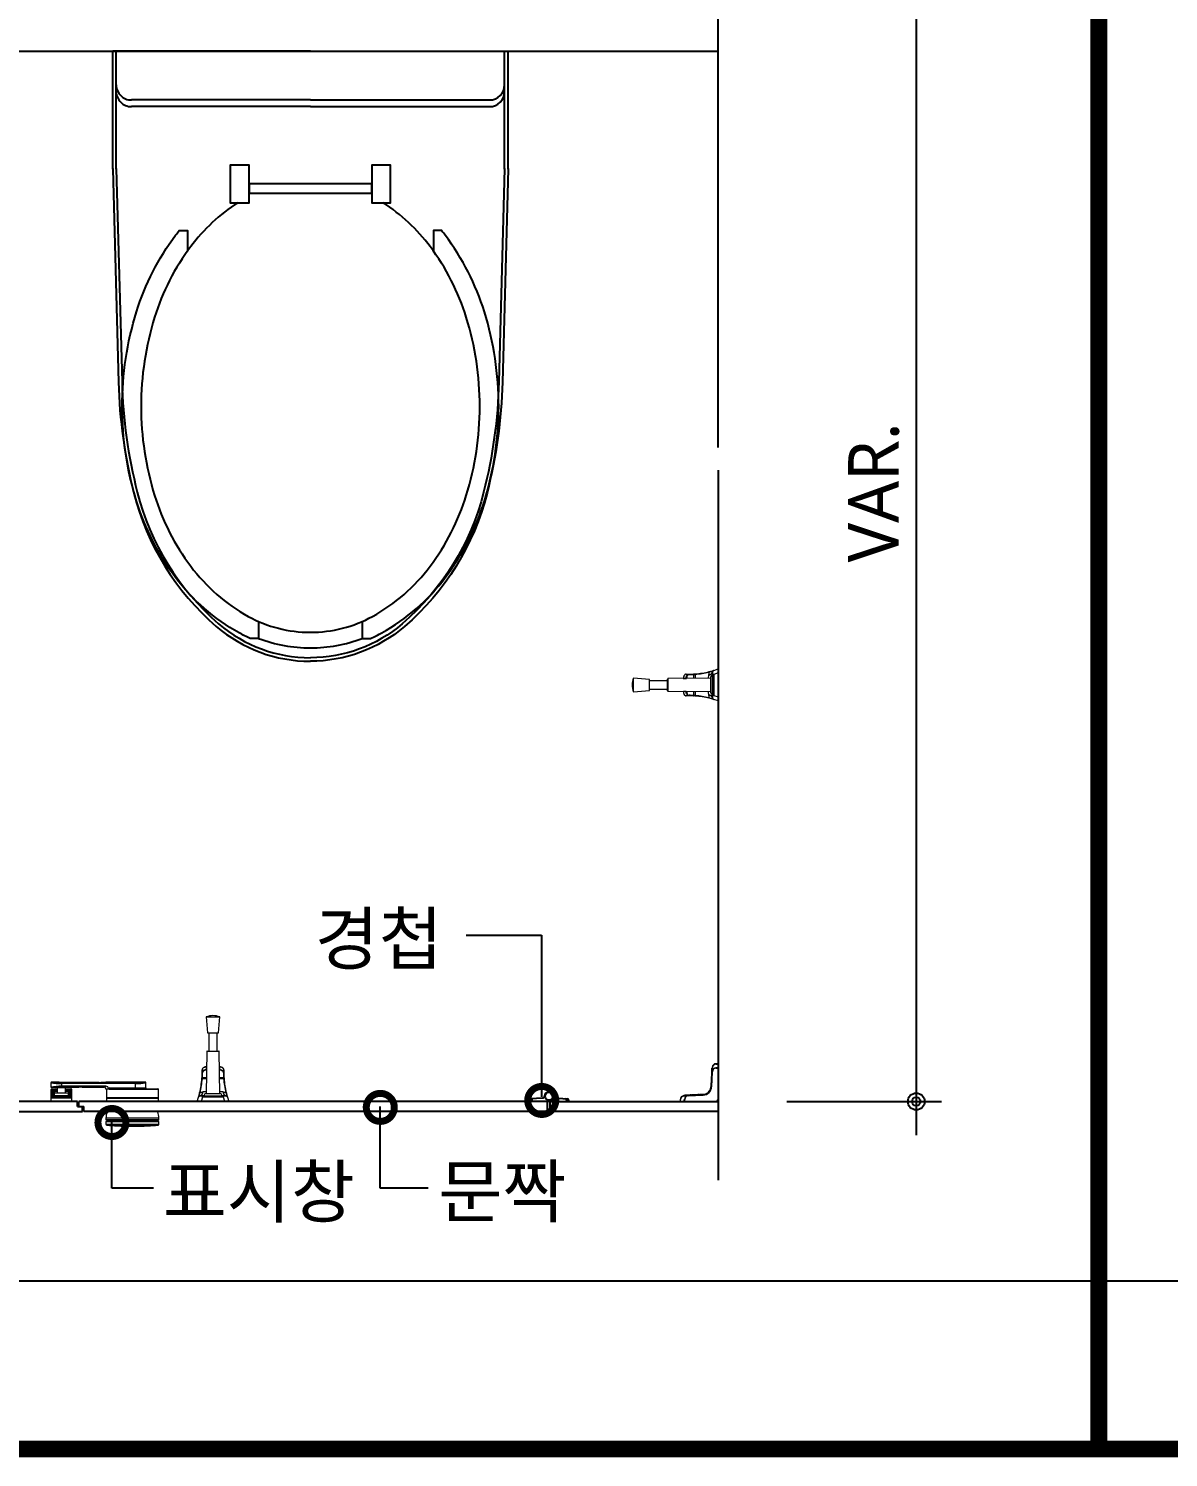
# Model space of a CAD drawing. Extents: x -201 to 8159, y -176 to 5714.
# Drawn here: x 3865 to 4543, y 2764 to 3614 of the extents above; entities that cross this region are included whole.
import ezdxf
from ezdxf.enums import TextEntityAlignment as Align

# ---------------------------------------------------------------- set-up
doc = ezdxf.new("R2010")
doc.units = 0
doc.header["$LTSCALE"] = 30
doc.layers.get('0').update_dxf_attribs({"linetype": 'CONTINUOUS'})
doc.layers.get('DEFPOINTS').update_dxf_attribs({"linetype": 'CONTINUOUS'})
for name, color, linetype in [('0_toilet', 6, 'CONTINUOUS'), ('DIM', 7, 'CONTINUOUS'), ('HAT', 8, 'CONTINUOUS'), ('경첩', 4, 'CONTINUOUS'), ('문자', 3, 'CONTINUOUS'), ('부자재', 4, 'CONTINUOUS'), ('옷걸이', 4, 'CONTINUOUS'), ('잠금쇠(회전형)', 4, 'CONTINUOUS'), ('치수', 1, 'CONTINUOUS'), ('해치', 8, 'CONTINUOUS')]:
    doc.layers.add(name, color=color, linetype=linetype)
doc.styles.add('돋움', font='malgun.ttf')
doc.dimstyles.new('10', dxfattribs={"dimscale": 10, "dimtxt": 3, "dimasz": 1, "dimexe": 1.5, "dimexo": 2, "dimgap": 1, "dimtad": 1, "dimdec": 0, "dimlunit": 6, "dimtxsty": '돋움', "dimblk": 'DIMDOT', "dimcen": -1, "dimdle": 1.5, "dimclrt": 3, "dimazin": 3, "dimtfac": 1, "dimtdec": 0, "dimtix": 1, "dimtmove": 2, "dimatfit": 3, "dimldrblk": 'DIMDOT', "dimarcsym": 0})

# ---------------------------------------------------------------- blocks, each defined once
blk = doc.blocks.new('DIMDOT')
at = {"linetype": 'Continuous'}
blk.add_line((-2, 0), (2, 0), dxfattribs=at)
for radius in [0.5, 0.25]:
    blk.add_circle((0, 0), radius, dxfattribs=at)
blk = doc.blocks.new('*D559')
at = {"layer": 'DEFPOINTS', "color": 0}
for p in [(21930.19, -3060.19), (21930.19, -3785.19), (22027.09, -3785.19)]:
    blk.add_point(p, dxfattribs=at)
at = {"layer": 'DIM', "color": 0, "lineweight": -2, "ltscale": 10}
for p, q in [((21950.19, -3060.19), (22042.09, -3060.19)), ((22027.09, -3070.19), (22027.09, -3775.19)), ((21950.19, -3785.19), (22042.09, -3785.19))]:
    blk.add_line(p, q, dxfattribs=at)
at = {"layer": 'DIM', "color": 0, "lineweight": -2, "xscale": 10, "yscale": 10, "zscale": 10}
for p, rotation in [((22027.09, -3060.19), 90), ((22027.09, -3785.19), 270)]:
    blk.add_blockref('DIMDOT', p, dxfattribs=dict(at, rotation=rotation))
at = {"layer": 'DIM', "color": 3, "insert": (22001.86, -3422.69), "char_height": 30, "attachment_point": 5, "rotation": 90, "style": '돋움'}
blk.add_mtext('VAR.', dxfattribs=at)
blk = doc.blocks.new('_DOTSMALL')
at = {"color": 0, "linetype": 'ByBlock', "const_width": 0.5}
blk.add_lwpolyline([(-0.0625, 0, 1), (0.0625, 0, 1)], format="xyb", close=True, dxfattribs=at)
blk = doc.blocks.new('A$C63EC304E')
at = {"layer": '치수', "color": 1, "xscale": 2.5, "yscale": 2.5, "zscale": 2.5, "rotation": 234.3098741996962}
blk.add_blockref('_DOTSMALL', (0.312, 0.312), dxfattribs=at)
blk = doc.blocks.new('A$C2BC9653E')
at = {"layer": '치수', "xscale": 0.3333333333333333, "yscale": 0.3333333333333333, "zscale": 0.3333333333333333}
blk.add_blockref('A$C63EC304E', (0, 0), dxfattribs=at)
blk = doc.blocks.new('A$C7FC71301')
at = {"layer": '치수', "rotation": 180}
blk.add_blockref('A$C2BC9653E', (0.208, 0.208), dxfattribs=at)
blk = doc.blocks.new('A$C4A20372B')
at = {"layer": '치수'}
blk.add_blockref('A$C7FC71301', (0, 0), dxfattribs=at)
blk = doc.blocks.new('A$C566469F5')
at = {"layer": '치수'}
blk.add_blockref('A$C4A20372B', (0, 0), dxfattribs=at)
blk = doc.blocks.new('A$C7E317CD4')
at = {"layer": '해치', "xscale": 2, "yscale": 2, "zscale": 2}
blk.add_blockref('A$C566469F5', (0, 0), dxfattribs=at)
blk = doc.blocks.new('A$C601D7F27')
at = {"layer": '치수'}
blk.add_blockref('A$C7E317CD4', (0, 0), dxfattribs=at)
blk = doc.blocks.new('A$C38802C08')
at = {"layer": '치수'}
blk.add_blockref('A$C601D7F27', (0, 0), dxfattribs=at)
blk = doc.blocks.new('A$C10E41893')
at = {"layer": '부자재'}
for p, q in [((6.5, 0), (6.5, 196)), ((123.3, 196), (6.5, 196)), ((123.3, 192.5), (6.5, 192.5)), ((54.8, 0), (54.8, 177.5)), ((61.4, 0), (61.4, 177.5)), ((6.5, 0), (6.5, -196)), ((54.8, 0), (54.8, -177.5)), ((61.4, 0), (61.4, -177.5)), ((123.3, -192.5), (6.5, -192.5)), ((123.3, -196), (6.5, -196))]:
    blk.add_line(p, q, dxfattribs=at)
for points in [[(122.7, 196, -0.012538), (123.3, 196), (334.6, 190.3, -0.055395), (444.7, 175.1, -0.154276), (576.9, 93.3, -0.179504), (611.5, 0, -0.179504)], [(122.8, 192.5, -0.012538), (123.2, 192.5), (334.5, 186.8, -0.055395), (443.8, 171.7, -0.154276), (574.3, 91, -0.179504), (608, 0, -0.179504)], [(572, 51.4), (588.8, 51.4), (588.8, 59.6, 0.021185), (583.3, 70.7, 0.106084), (528.4, 133.7, 0.085733), (452.6, 172.4, 0.075373), (358.7, 186.6, 0.075373), (264.8, 172.4, 0.085733), (189, 133.7, 0.007337), (184.4, 130.1), (184.4, 122), (204.7, 122)], [(156.7, -72, 0.089162), (200.2, -118.7, 0.085733), (270.3, -154.5, 0.075373), (358.7, -167.9, 0.075373), (447.1, -154.5, 0.085733), (517.2, -118.7, 0.106084), (567, -61.6, 0.126931), (582.8, 0, 0.126931), (567, 61.6, 0.106084), (517.2, 118.7, 0.085733), (447.1, 154.5, 0.075373), (358.7, 167.9, 0.075373), (270.3, 154.5, 0.085733), (200.2, 118.7, 0.089162), (156.7, 72)], [(588.8, -51.4, 0.090214), (598.2, 0, 0.090214), (588.8, 51.4, 0.106084)], [(122.7, -196, 0.012538), (123.3, -196), (334.6, -190.3, 0.055395), (444.7, -175.1, 0.154276), (576.9, -93.3, 0.179504), (611.5, 0, 0.179504)], [(122.8, -192.5, 0.012538), (123.2, -192.5), (334.5, -186.8, 0.055395), (443.8, -171.7, 0.154276), (574.3, -91, 0.179504), (608, 0, 0.179504)], [(572, -51.4), (588.8, -51.4), (588.8, -59.6, -0.021185), (583.3, -70.7, -0.106084), (528.4, -133.7, -0.085733), (452.6, -172.4, -0.075373), (358.7, -186.6, -0.075373), (264.8, -172.4, -0.085733), (189, -133.7, -0.007337), (184.4, -130.1), (184.4, -122), (204.7, -122)]]:
    blk.add_lwpolyline(points, format="xyb", dxfattribs=at)
blk.add_lwpolyline([(138, -60.8), (119.3, -60.8), (119.3, -79.5), (156.7, -79.5), (156.7, -60.8), (138, -60.8), (147.3, -60.8), (147.3, 60.8), (138, 60.8), (156.7, 60.8), (156.7, 79.5), (119.3, 79.5), (119.3, 60.8), (138, 60.8), (138, -60.8), (119.3, -60.8)], dxfattribs=at)
for centre, start, end in [((39.8, 177.5), 0, 90), ((46.4, 177.5), 0, 90), ((39.8, -177.5), 270, 0), ((46.4, -177.5), 270, 0)]:
    blk.add_arc(centre, 15, start, end, dxfattribs=at)
blk = doc.blocks.new('UNI-14', base_point=(17634, -6761))
for p, q in [((21909.17, -3396.05), (21909.17, -2992.45)), ((20409.17, -3160.19), (21909.17, -3160.19)), ((21909.17, -3409.39), (21909.17, -3831.92))]:
    blk.add_line(p, q)
at = {"color": 8}
for p, q in [((20173.09, -3892), (22135.68, -3892)), ((22135.68, -3892), (23520.91, -3892))]:
    blk.add_line(p, q, dxfattribs=at)
at = {"color": 8, "const_width": 10}
for points in [[(22135.68, -3992), (22135.68, -1222.85)], [(17736.37, -3992), (23520.91, -3992)]]:
    blk.add_lwpolyline(points, dxfattribs=at)
at = {"layer": '0_toilet'}
for p, q in [((21528.14, -3785.19), (21299.17, -3785.19)), ((21299.17, -3791.19), (21531.14, -3791.19)), ((21528.14, -3788.19), (21528.14, -3785.19)), ((21528.14, -3788.19), (21531.89, -3788.19)), ((21807.77, -3785.19), (21528.89, -3785.19)), ((21528.89, -3788.19), (21528.89, -3785.19)), ((21531.14, -3791.19), (21531.14, -3788.19)), ((21531.89, -3791.19), (21531.89, -3788.19)), ((21807.77, -3791.19), (21531.89, -3791.19)), ((21807.77, -3791.19), (21807.77, -3785.19)), ((21809.27, -3785.19), (21909.17, -3785.19)), ((21809.27, -3791.19), (21809.27, -3785.19)), ((21909.17, -3791.19), (21809.27, -3791.19))]:
    blk.add_line(p, q, dxfattribs=at)
at = {"layer": '경첩', "color": 4, "linetype": 'Continuous', "lineweight": 15}
for p, q in [((21905.38, -3766.02), (21905.25, -3768.72)), ((21905.38, -3766.02), (21905.62, -3766.26)), ((21905.49, -3765.42), (21905.65, -3765.58)), ((21905.68, -3764.93), (21905.56, -3767.43)), ((21905.86, -3766.38), (21905.93, -3764.94)), ((21907.91, -3765.19), (21907.91, -3765.44)), ((21909.17, -3765.19), (21907.91, -3765.19)), ((21907.91, -3765.44), (21909.17, -3765.44)), ((21907.92, -3765.19), (21907.92, -3765.09)), ((21907.92, -3765.09), (21909.17, -3765.09)), ((21908.03, -3762.94), (21908.03, -3762.69)), ((21909.17, -3762.69), (21908.03, -3762.69)), ((21908.03, -3762.94), (21909.17, -3762.94)), ((21909.17, -3762.94), (21909.17, -3762.69)), ((21909.17, -3765.09), (21909.17, -3762.94)), ((21909.17, -3765.44), (21909.17, -3765.19)), ((21909.17, -3765.44), (21909.17, -3783.69)), ((21904.94, -3775.3), (21904.92, -3775.64)), ((21904.99, -3774.28), (21904.94, -3775.2)), ((21904.94, -3775.2), (21905.18, -3775.44)), ((21904.94, -3775.2), (21904.94, -3775.3)), ((21904.94, -3775.3), (21905.18, -3775.54)), ((21904.99, -3774.28), (21905.23, -3774.52)), ((21905.02, -3773.62), (21905, -3774.04)), ((21905, -3774.04), (21905.24, -3774.28)), ((21905.15, -3770.75), (21905.02, -3773.61)), ((21905.02, -3773.61), (21905.26, -3773.85)), ((21905.02, -3773.62), (21905.26, -3773.86)), ((21905.56, -3767.43), (21905.14, -3776.4)), ((21905.15, -3770.75), (21905.39, -3770.98)), ((21905.2, -3769.73), (21905.17, -3770.41)), ((21905.17, -3770.41), (21905.41, -3770.65)), ((21905.2, -3769.73), (21905.44, -3769.97)), ((21905.22, -3769.39), (21905.46, -3769.63)), ((21905.25, -3768.72), (21905.49, -3768.96)), ((21905.39, -3776.41), (21905.81, -3767.44)), ((21891.4, -3781.58), (21888.9, -3781.7)), ((21888.92, -3781.95), (21890.36, -3781.88)), ((21889.07, -3785.19), (21889.07, -3783.94)), ((21889.07, -3783.94), (21889.17, -3783.94)), ((21889.17, -3783.93), (21889.42, -3783.93)), ((21889.17, -3783.93), (21889.17, -3785.19)), ((21889.4, -3781.51), (21889.49, -3781.42)), ((21889.4, -3781.51), (21889.56, -3781.67)), ((21889.42, -3785.19), (21889.42, -3783.93)), ((21892.7, -3781.27), (21889.49, -3781.42)), ((21900.38, -3781.16), (21891.4, -3781.58)), ((21891.42, -3781.83), (21900.39, -3781.41)), ((21892.7, -3781.27), (21892.94, -3781.51)), ((21893.37, -3781.24), (21893.61, -3781.48)), ((21893.71, -3781.22), (21893.95, -3781.46)), ((21897.09, -3781.06), (21894.39, -3781.19)), ((21894.39, -3781.19), (21894.62, -3781.43)), ((21897.09, -3781.06), (21897.33, -3781.3)), ((21897.76, -3781.03), (21898, -3781.27)), ((21898.1, -3781.02), (21898.34, -3781.25)), ((21900.13, -3780.92), (21898.78, -3780.98)), ((21898.78, -3780.98), (21899.01, -3781.22)), ((21900.37, -3780.91), (21900.13, -3780.92)), ((21900.13, -3780.92), (21900.36, -3781.16)), ((21901.37, -3780.75), (21901.57, -3780.95)), ((21901.9, -3780.58), (21902.09, -3780.77)), ((21902.15, -3780.47), (21902.34, -3780.66)), ((21902.61, -3780.22), (21902.79, -3780.4)), ((21902.83, -3780.08), (21903, -3780.26)), ((21903.91, -3779.05), (21904.09, -3779.23)), ((21904.06, -3778.85), (21904.24, -3779.03)), ((21904.33, -3778.41), (21904.51, -3778.59)), ((21904.45, -3778.17), (21904.64, -3778.36)), ((21904.61, -3777.77), (21904.81, -3777.96)), ((21904.97, -3777.46), (21904.76, -3777.25)), ((21904.77, -3777.25), (21904.97, -3777.45)), ((21904.84, -3776.87), (21905.06, -3777.09)), ((21904.87, -3776.65), (21905.09, -3776.88)), ((21904.92, -3775.74), (21904.89, -3776.39)), ((21904.92, -3775.64), (21905.16, -3775.88)), ((21904.92, -3775.64), (21904.92, -3775.74)), ((21904.92, -3775.74), (21905.16, -3775.98)), ((21886.92, -3784.05), (21886.67, -3784.05)), ((21886.67, -3784.05), (21886.67, -3785.19)), ((21886.67, -3785.19), (21886.92, -3785.19)), ((21886.92, -3785.19), (21886.92, -3784.05)), ((21886.92, -3785.19), (21889.07, -3785.19)), ((21889.17, -3785.19), (21889.42, -3785.19)), ((21907.67, -3785.19), (21889.42, -3785.19))]:
    blk.add_line(p, q, dxfattribs=at)
at = {"layer": '경첩', "color": 4, "linetype": 'Continuous', "lineweight": 15, "flags": 128}
for points in [[(21905.4, -3765.51), (21905.4, -3765.61), (21905.39, -3765.74), (21905.38, -3765.87), (21905.38, -3766.02)], [(21905.4, -3765.51), (21905.42, -3765.49), (21905.44, -3765.47), (21905.45, -3765.46), (21905.46, -3765.44), (21905.47, -3765.43), (21905.48, -3765.43), (21905.48, -3765.42), (21905.49, -3765.42)], [(21905.93, -3764.94), (21905.88, -3764.94), (21905.83, -3764.93), (21905.79, -3764.93), (21905.75, -3764.93), (21905.72, -3764.93), (21905.7, -3764.93), (21905.68, -3764.93), (21905.68, -3764.93)], [(21905, -3774.04), (21904.99, -3774.12), (21904.99, -3774.2), (21904.99, -3774.28)], [(21905.02, -3773.61), (21905.02, -3773.62), (21905.02, -3773.62)], [(21905.25, -3768.72), (21905.24, -3768.85), (21905.24, -3768.98), (21905.23, -3769.09), (21905.23, -3769.2), (21905.22, -3769.28), (21905.22, -3769.34), (21905.22, -3769.38), (21905.22, -3769.39)], [(21905.56, -3767.43), (21905.56, -3767.43), (21905.58, -3767.43), (21905.6, -3767.43), (21905.63, -3767.43), (21905.67, -3767.43), (21905.71, -3767.43), (21905.76, -3767.44), (21905.81, -3767.44)], [(21888.92, -3781.95), (21888.91, -3781.9), (21888.91, -3781.85), (21888.91, -3781.81), (21888.91, -3781.77), (21888.91, -3781.74), (21888.91, -3781.72), (21888.91, -3781.7), (21888.9, -3781.7)], [(21891.4, -3781.58), (21891.41, -3781.59), (21891.41, -3781.6), (21891.41, -3781.62), (21891.41, -3781.65), (21891.41, -3781.69), (21891.41, -3781.74), (21891.41, -3781.78), (21891.42, -3781.83)], [(21893.37, -3781.24), (21893.36, -3781.24), (21893.32, -3781.24), (21893.26, -3781.24), (21893.18, -3781.25), (21893.07, -3781.25), (21892.96, -3781.26), (21892.83, -3781.26), (21892.7, -3781.27)], [(21894.39, -3781.19), (21894.27, -3781.2), (21894.15, -3781.2), (21894.05, -3781.21), (21893.95, -3781.21), (21893.87, -3781.22), (21893.8, -3781.22), (21893.75, -3781.22), (21893.72, -3781.22), (21893.71, -3781.22)], [(21897.76, -3781.03), (21897.75, -3781.03), (21897.71, -3781.03), (21897.65, -3781.04), (21897.56, -3781.04), (21897.46, -3781.05), (21897.35, -3781.05), (21897.22, -3781.06), (21897.09, -3781.06)], [(21898.78, -3780.98), (21898.64, -3780.99), (21898.52, -3781), (21898.4, -3781), (21898.3, -3781.01), (21898.21, -3781.01), (21898.15, -3781.01), (21898.11, -3781.02), (21898.1, -3781.02)], [(21900.38, -3781.16), (21900.38, -3781.16), (21900.38, -3781.18), (21900.38, -3781.2), (21900.38, -3781.23), (21900.38, -3781.27), (21900.39, -3781.31), (21900.39, -3781.36), (21900.39, -3781.41)], [(21904.77, -3777.25), (21904.77, -3777.25), (21904.77, -3777.25)], [(21904.87, -3776.65), (21904.85, -3776.82), (21904.84, -3776.87)], [(21905.14, -3776.4), (21905.14, -3776.4), (21905.16, -3776.4), (21905.18, -3776.4), (21905.21, -3776.4), (21905.25, -3776.4), (21905.29, -3776.41), (21905.34, -3776.41), (21905.39, -3776.41)]]:
    blk.add_lwpolyline(points, dxfattribs=at)
at = {"layer": '경첩', "color": 4, "linetype": 'Continuous', "lineweight": 15}
for centre, radius, start, end in [((21907.91, -3767.54), 2.35, 90, 177.30166), ((21908.03, -3765.04), 2.35, 90, 177.30166), ((21907.91, -3767.54), 2.1, 90, 177.30166), ((21908.03, -3765.04), 2.1, 90, 177.30166), ((21889.02, -3784.05), 2.35, 92.69834, 180), ((21889.02, -3784.05), 2.1, 92.69834, 180), ((21891.52, -3783.93), 2.35, 92.69834, 180), ((21891.52, -3783.93), 2.1, 92.69834, 180), ((21900.14, -3776.16), 4.75, 272.69834, 285), ((21900.14, -3776.16), 5, 272.69834, 357.30166), ((21900.14, -3776.16), 5.25, 272.69834, 357.30166), ((21900.14, -3776.16), 4.75, 284.99982, 291.75061), ((21900.14, -3776.16), 4.75, 294.99481, 301.29977), ((21900.14, -3776.17), 4.75, 301.29911, 304.38581), ((21900.14, -3776.16), 4.75, 304.38489, 322.56084), ((21900.14, -3776.16), 4.75, 322.56123, 325.61449), ((21900.14, -3776.16), 4.75, 325.61511, 331.82645), ((21900.14, -3776.16), 4.75, 335.00519, 340.23398), ((21900.14, -3776.16), 4.75, 340.23398, 346.75686), ((21900.14, -3776.16), 4.75, 346.83767, 351.3944), ((21900.14, -3776.16), 4.75, 354.09118, 357.30166), ((21907.67, -3783.69), 1.5, 270, 0)]:
    blk.add_arc(centre, radius, start, end, dxfattribs=at)
at = {"layer": '부자재'}
for p, q in [((21804.82, -3783.1), (21797.62, -3783.61)), ((21811.53, -3783.02), (21819.69, -3783.6)), ((21797.08, -3784.27), (21797.08, -3785.19)), ((21807.73, -3785.19), (21797.08, -3785.19)), ((21798.33, -3784.1), (21798.33, -3785.19)), ((21808.54, -3784.64), (21808.54, -3785.44)), ((21808.79, -3785.44), (21808.54, -3785.44)), ((21808.79, -3784.64), (21808.79, -3785.44)), ((21809.25, -3785.14), (21809.25, -3785.19)), ((21809.25, -3785.19), (21820.25, -3785.19)), ((21819, -3784.1), (21819, -3785.19)), ((21820.25, -3784.27), (21820.25, -3785.19))]:
    blk.add_line(p, q, dxfattribs=at)
at = {"layer": '부자재', "color": 1}
blk.add_circle((21808.66, -3781.98), 2.34, dxfattribs=at)
at = {"layer": '부자재'}
for centre, radius, start, end in [((21797.77, -3784.29), 0.7, 101.7765, 181.67124), ((21799.18, -3784.33), 0.884, 113.40773, 164.5497), ((21804.75, -3781.81), 1.29, 272.92313, 352.47243), ((21808.66, -3781.98), 2.62, 270, 180), ((21808.75, -3782.33), 2.86, 280.08401, 345.97919), ((21812.57, -3781.81), 1.29, 187.52757, 267.07687), ((21818.14, -3784.33), 0.884, 15.4503, 67.30044), ((21819.55, -3784.29), 0.7, 358.32876, 78.2235), ((21809.02, -3786.21), 1.65, 102.52675, 141.54753), ((21808.3, -3786.21), 1.65, 43.10029, 77.47325)]:
    blk.add_arc(centre, radius, start, end, dxfattribs=at)
at = {"layer": '옷걸이', "lineweight": 15}
for p, q in [((21906.59, -3528.63), (21906.6, -3528.63)), ((21906.59, -3528.64), (21906.59, -3528.63)), ((21906.6, -3528.63), (21909.17, -3527.79)), ((21909.17, -3527.79), (21909.17, -3530.16)), ((21868.32, -3534.04), (21858.82, -3533.29)), ((21858.82, -3541.29), (21858.82, -3533.29)), ((21868.32, -3540.54), (21868.32, -3534.04)), ((21879.17, -3534.79), (21868.32, -3534.79)), ((21879.17, -3537.29), (21879.17, -3533.79)), ((21879.17, -3540.79), (21879.17, -3537.29)), ((21904.67, -3533.32), (21879.41, -3533.54)), ((21879.41, -3533.54), (21879.41, -3541.04)), ((21888.53, -3533.36), (21888.53, -3533.46)), ((21888.53, -3533.36), (21888.62, -3533.36)), ((21888.62, -3533.36), (21888.62, -3533.46)), ((21890.15, -3533.37), (21890.51, -3533.37)), ((21890.15, -3533.45), (21890.15, -3533.37)), ((21890.51, -3533.37), (21890.51, -3533.44)), ((21894.87, -3533.41), (21894.87, -3531.02)), ((21895.63, -3530.95), (21895.63, -3533.4)), ((21903.74, -3531.04), (21904.3, -3530.97)), ((21903.76, -3529.6), (21903.76, -3531.03)), ((21903.77, -3529.6), (21903.77, -3531.03)), ((21904.67, -3532.51), (21904.67, -3542.06)), ((21905.83, -3529.52), (21905.8, -3529.62)), ((21905.83, -3529.47), (21905.81, -3529.56)), ((21905.91, -3529.58), (21905.91, -3529.59)), ((21905.91, -3529.59), (21905.91, -3544.99)), ((21905.93, -3543.58), (21905.93, -3531)), ((21906.62, -3531), (21905.93, -3531)), ((21909.17, -3530.16), (21906.62, -3531)), ((21906.62, -3531), (21906.62, -3543.58)), ((21909.17, -3530.16), (21909.17, -3544.41)), ((21858.82, -3541.29), (21868.32, -3540.54)), ((21868.32, -3539.79), (21879.17, -3539.79)), ((21879.41, -3541.04), (21904.67, -3541.26)), ((21888.53, -3541.12), (21888.53, -3541.22)), ((21888.53, -3541.22), (21888.62, -3541.22)), ((21888.62, -3541.12), (21888.62, -3541.22)), ((21890.15, -3541.21), (21890.15, -3541.13)), ((21890.15, -3541.21), (21890.51, -3541.21)), ((21890.51, -3541.14), (21890.51, -3541.21)), ((21894.87, -3543.56), (21894.87, -3541.17)), ((21895.63, -3541.18), (21895.63, -3543.63)), ((21904.32, -3543.61), (21903.74, -3543.54)), ((21903.76, -3543.55), (21903.76, -3544.98)), ((21903.77, -3543.55), (21903.77, -3544.98)), ((21905.8, -3544.96), (21905.83, -3545.07)), ((21905.91, -3544.99), (21905.91, -3545)), ((21906.62, -3543.58), (21905.93, -3543.58)), ((21906.62, -3543.58), (21909.17, -3544.41)), ((21909.17, -3544.41), (21909.17, -3546.79)), ((21906.6, -3545.95), (21906.59, -3545.94)), ((21906.59, -3545.94), (21906.59, -3545.94)), ((21909.17, -3546.79), (21906.6, -3545.95)), ((21604.78, -3734.84), (21605.53, -3744.34)), ((21604.78, -3734.84), (21612.78, -3734.84)), ((21612.03, -3744.34), (21612.78, -3734.84)), ((21605.53, -3744.34), (21612.03, -3744.34)), ((21606.28, -3744.34), (21606.28, -3755.19)), ((21611.28, -3755.19), (21611.28, -3744.34)), ((21605.03, -3755.43), (21604.81, -3780.69)), ((21612.53, -3755.43), (21605.03, -3755.43)), ((21605.28, -3755.19), (21608.78, -3755.19)), ((21608.78, -3755.19), (21612.28, -3755.19)), ((21612.75, -3780.69), (21612.53, -3755.43)), ((21604.95, -3764.55), (21604.85, -3764.55)), ((21604.85, -3764.55), (21604.85, -3764.64)), ((21604.95, -3764.64), (21604.85, -3764.64)), ((21604.86, -3766.17), (21604.86, -3766.53)), ((21604.86, -3766.17), (21604.93, -3766.17)), ((21604.93, -3766.53), (21604.86, -3766.53)), ((21612.71, -3764.55), (21612.61, -3764.55)), ((21612.71, -3764.64), (21612.61, -3764.64)), ((21612.62, -3766.17), (21612.7, -3766.17)), ((21612.7, -3766.53), (21612.62, -3766.53)), ((21612.7, -3766.17), (21612.7, -3766.53)), ((21612.71, -3764.55), (21612.71, -3764.64)), ((21604.89, -3771.65), (21602.44, -3771.65)), ((21602.51, -3770.89), (21604.89, -3770.89)), ((21612.66, -3770.89), (21615.05, -3770.89)), ((21615.11, -3771.65), (21612.67, -3771.65)), ((21599.28, -3785.19), (21600.12, -3782.62)), ((21600.12, -3782.62), (21600.12, -3782.61)), ((21600.12, -3782.61), (21600.12, -3782.61)), ((21601.11, -3781.82), (21600.99, -3781.85)), ((21601.07, -3781.93), (21601.07, -3781.93)), ((21616.48, -3781.93), (21601.07, -3781.93)), ((21602.52, -3779.8), (21601.08, -3779.8)), ((21602.52, -3779.78), (21601.09, -3779.78)), ((21602.49, -3782.64), (21601.65, -3785.19)), ((21602.46, -3780.34), (21602.52, -3779.76)), ((21602.49, -3782.64), (21602.49, -3781.95)), ((21602.49, -3781.95), (21615.07, -3781.95)), ((21615.07, -3782.64), (21602.49, -3782.64)), ((21613.55, -3780.69), (21604, -3780.69)), ((21615.03, -3779.76), (21615.1, -3780.32)), ((21616.47, -3779.78), (21615.03, -3779.78)), ((21616.47, -3779.8), (21615.04, -3779.8)), ((21615.07, -3782.64), (21615.07, -3781.95)), ((21615.9, -3785.19), (21615.07, -3782.64)), ((21616.55, -3781.85), (21616.45, -3781.82)), ((21616.48, -3781.93), (21616.48, -3781.93)), ((21616.6, -3781.86), (21616.51, -3781.83)), ((21617.43, -3782.61), (21617.43, -3782.62)), ((21617.43, -3782.61), (21617.43, -3782.61)), ((21617.43, -3782.62), (21618.28, -3785.19)), ((21601.65, -3785.19), (21599.28, -3785.19)), ((21615.9, -3785.19), (21601.65, -3785.19)), ((21618.28, -3785.19), (21615.9, -3785.19))]:
    blk.add_line(p, q, dxfattribs=at)
at = {"layer": '옷걸이', "lineweight": 15, "flags": 128}
for points in [[(21890.25, -3530.86), (21890.24, -3530.86), (21890.01, -3530.88), (21889.78, -3530.95), (21889.57, -3531.05), (21889.37, -3531.2), (21889.18, -3531.39), (21889.01, -3531.61), (21888.86, -3531.86), (21888.74, -3532.15), (21888.65, -3532.45), (21888.58, -3532.77), (21888.54, -3533.1), (21888.53, -3533.36)], [(21890.25, -3530.86), (21889.98, -3530.89), (21889.72, -3530.99), (21889.47, -3531.16), (21889.24, -3531.39), (21889.04, -3531.67), (21888.88, -3532.01), (21888.75, -3532.38), (21888.67, -3532.78), (21888.62, -3533.28), (21888.62, -3533.36)], [(21890.15, -3533.37), (21890.18, -3532.95), (21890.24, -3532.54), (21890.35, -3532.16), (21890.5, -3531.81), (21890.69, -3531.5), (21890.91, -3531.25), (21891.15, -3531.06), (21891.41, -3530.93), (21891.75, -3530.87)], [(21891.95, -3531.12), (21891.63, -3531.18), (21891.4, -3531.29), (21891.18, -3531.46), (21890.99, -3531.69), (21890.82, -3531.97), (21890.69, -3532.28), (21890.59, -3532.63), (21890.53, -3532.99), (21890.51, -3533.37)], [(21895.61, -3530.7), (21895.61, -3530.71), (21895.61, -3530.72), (21895.62, -3530.75), (21895.62, -3530.78), (21895.62, -3530.81), (21895.62, -3530.86), (21895.63, -3530.9), (21895.63, -3530.95)], [(21903.45, -3531.46), (21903.39, -3533.04), (21903.38, -3533.33)], [(21905.71, -3531.55), (21905.74, -3531.27), (21905.78, -3531.08), (21905.82, -3531.08), (21905.84, -3531.25), (21905.87, -3531.58), (21905.88, -3532.04)], [(21905.81, -3529.56), (21905.8, -3529.57), (21905.8, -3529.62)], [(21905.91, -3529.59), (21905.88, -3529.59), (21905.8, -3529.62)], [(21888.53, -3541.22), (21888.53, -3541.27), (21888.55, -3541.6), (21888.6, -3541.93), (21888.68, -3542.25), (21888.79, -3542.54), (21888.92, -3542.82), (21889.08, -3543.07), (21889.26, -3543.28), (21889.46, -3543.46), (21889.68, -3543.59), (21889.91, -3543.68), (21890.14, -3543.72), (21890.18, -3543.71)], [(21888.62, -3541.22), (21888.64, -3541.64), (21888.71, -3542.05), (21888.82, -3542.43), (21888.98, -3542.78), (21889.16, -3543.09), (21889.38, -3543.34), (21889.62, -3543.53), (21889.88, -3543.66), (21890.2, -3543.72), (21890.25, -3543.72)], [(21891.75, -3543.71), (21891.48, -3543.67), (21891.22, -3543.56), (21890.97, -3543.39), (21890.75, -3543.15), (21890.55, -3542.86), (21890.39, -3542.52), (21890.27, -3542.15), (21890.19, -3541.75), (21890.15, -3541.21)], [(21890.51, -3541.21), (21890.54, -3541.69), (21890.61, -3542.05), (21890.72, -3542.39), (21890.87, -3542.7), (21891.04, -3542.96), (21891.24, -3543.17), (21891.47, -3543.33), (21891.7, -3543.42), (21891.95, -3543.46)], [(21895.61, -3543.88), (21895.61, -3543.87), (21895.61, -3543.86), (21895.62, -3543.83), (21895.62, -3543.8), (21895.62, -3543.76), (21895.62, -3543.72), (21895.63, -3543.67), (21895.63, -3543.63)], [(21903.38, -3541.25), (21903.4, -3541.85), (21903.45, -3543.12)], [(21903.77, -3544.98), (21903.76, -3544.98), (21903.77, -3544.98)], [(21903.96, -3545.23), (21903.95, -3545.22), (21903.96, -3545.22)], [(21905.87, -3542.78), (21905.85, -3543.2), (21905.83, -3543.44), (21905.8, -3543.52), (21905.76, -3543.42), (21905.72, -3543.14), (21905.71, -3543.03)], [(21905.8, -3544.96), (21905.88, -3544.99), (21905.91, -3544.99)], [(21905.81, -3545.02), (21905.8, -3545.01), (21905.8, -3544.96)], [(21905.81, -3545.02), (21905.82, -3545.08), (21905.84, -3545.12)], [(21604.85, -3764.56), (21604.79, -3764.55), (21604.46, -3764.57), (21604.14, -3764.62), (21603.82, -3764.7), (21603.52, -3764.81), (21603.25, -3764.94), (21603, -3765.1), (21602.79, -3765.28), (21602.61, -3765.48), (21602.48, -3765.7), (21602.39, -3765.93), (21602.35, -3766.16), (21602.35, -3766.2)], [(21604.85, -3764.64), (21604.43, -3764.67), (21604.02, -3764.73), (21603.64, -3764.85), (21603.29, -3765), (21602.98, -3765.18), (21602.73, -3765.4), (21602.54, -3765.64), (21602.41, -3765.9), (21602.35, -3766.22), (21602.35, -3766.27)], [(21602.36, -3767.77), (21602.4, -3767.5), (21602.5, -3767.24), (21602.68, -3767), (21602.91, -3766.77), (21603.21, -3766.58), (21603.54, -3766.41), (21603.92, -3766.29), (21604.32, -3766.21), (21604.86, -3766.17)], [(21604.86, -3766.53), (21604.38, -3766.56), (21604.01, -3766.63), (21603.68, -3766.74), (21603.37, -3766.89), (21603.11, -3767.06), (21602.9, -3767.27), (21602.74, -3767.49), (21602.64, -3767.72), (21602.61, -3767.97)], [(21612.7, -3766.17), (21613.12, -3766.2), (21613.52, -3766.26), (21613.91, -3766.38), (21614.26, -3766.53), (21614.56, -3766.71), (21614.82, -3766.93), (21615.01, -3767.17), (21615.13, -3767.43), (21615.2, -3767.77)], [(21614.95, -3767.97), (21614.89, -3767.66), (21614.78, -3767.42), (21614.6, -3767.21), (21614.38, -3767.01), (21614.1, -3766.84), (21613.79, -3766.71), (21613.44, -3766.61), (21613.07, -3766.55), (21612.7, -3766.53)], [(21615.21, -3766.27), (21615.21, -3766.26), (21615.19, -3766.03), (21615.12, -3765.81), (21615.01, -3765.59), (21614.87, -3765.39), (21614.68, -3765.2), (21614.46, -3765.03), (21614.2, -3764.89), (21613.92, -3764.76), (21613.62, -3764.67), (21613.29, -3764.6), (21612.96, -3764.56), (21612.71, -3764.56)], [(21615.21, -3766.27), (21615.18, -3766), (21615.08, -3765.74), (21614.91, -3765.49), (21614.68, -3765.27), (21614.39, -3765.07), (21614.06, -3764.9), (21613.69, -3764.77), (21613.29, -3764.69), (21612.79, -3764.64), (21612.71, -3764.64)], [(21602.19, -3771.63), (21602.2, -3771.63), (21602.21, -3771.63), (21602.23, -3771.64), (21602.26, -3771.64), (21602.3, -3771.64), (21602.35, -3771.65), (21602.39, -3771.65), (21602.44, -3771.65)], [(21615.36, -3771.63), (21615.36, -3771.63), (21615.34, -3771.63), (21615.32, -3771.64), (21615.29, -3771.64), (21615.25, -3771.64), (21615.21, -3771.65), (21615.16, -3771.65), (21615.11, -3771.65)], [(21600.84, -3779.98), (21600.84, -3779.97), (21600.84, -3779.98)], [(21601.05, -3781.83), (21600.98, -3781.84), (21600.95, -3781.86)], [(21601.05, -3781.83), (21601.06, -3781.83), (21601.11, -3781.82)], [(21601.11, -3781.82), (21601.08, -3781.9), (21601.07, -3781.93)], [(21601.09, -3779.79), (21601.09, -3779.78), (21601.08, -3779.8)], [(21603.28, -3781.9), (21602.87, -3781.88), (21602.62, -3781.85), (21602.55, -3781.82), (21602.65, -3781.78), (21602.93, -3781.74), (21603.04, -3781.73)], [(21604.82, -3779.4), (21604.22, -3779.42), (21602.95, -3779.47)], [(21614.61, -3779.47), (21613.03, -3779.41), (21612.74, -3779.4)], [(21614.52, -3781.73), (21614.8, -3781.76), (21614.98, -3781.8), (21614.99, -3781.84), (21614.82, -3781.87), (21614.49, -3781.89), (21614.03, -3781.9)], [(21616.48, -3781.93), (21616.47, -3781.9), (21616.45, -3781.82)], [(21616.51, -3781.83), (21616.5, -3781.83), (21616.45, -3781.82)]]:
    blk.add_lwpolyline(points, dxfattribs=at)
at = {"layer": '옷걸이', "lineweight": 15}
for centre, radius, start, end in [((21891.67, -3479.12), 51.71, 283.74931, 286.75644), ((21906.97, -3529.73), 1.16, 109.29372, 169.39421), ((21906.91, -3529.58), 1, 108.19187, 180.00628), ((21869.11, -3537.29), 11.04, 158.76069, 201.23931), ((21879.42, -3533.79), 0.25, 90.5, 180), ((21889.79, -3478.11), 55.27, 268.79267, 270.38109), ((21891.39, -3478.11), 52.77, 268.76311, 270.39042), ((21891.39, -3478.11), 52.77, 270.39042, 273.54893), ((21891.72, -3531.1), 0.227, 353.60797, 81.79126), ((21891.58, -3478.11), 53.02, 270.39042, 273.54893), ((21891.39, -3478.11), 52.76, 273.54888, 274.58645), ((21894.64, -3531), 0.23, 354.81124, 84.54256), ((21892.23, -3497.05), 34.08, 274.43326, 275.72635), ((21891.39, -3478.11), 52.77, 274.5864, 283.76829), ((21891.39, -3478.11), 53.02, 274.5864, 283.49029), ((21903.85, -3531.4), 0.4, 122.00917, 187.80826), ((21903.72, -3531.43), 0.271, 148.63439, 187.60531), ((21903.63, -3529.05), 2.24, 266.39085, 345.18943), ((21903.74, -3531.28), 0.248, 90.27695, 180.4119), ((21904.01, -3529.6), 0.25, 103.76166, 179.45314), ((21891.61, -3479.91), 51.15, 283.75841, 286.46904), ((21904.02, -3529.59), 0.247, 104.08418, 180.74148), ((21904.04, -3529.19), 1.8, 276.78644, 348.2605), ((21904.34, -3531.12), 1.44, 283.11861, 345.96551), ((21504.78, -3537.16), 401.13, 359.19679, 0.73159), ((21879.42, -3540.79), 0.25, 180, 269.5), ((21889.79, -3596.47), 55.27, 89.61891, 91.20733), ((21891.39, -3596.47), 52.77, 89.60958, 91.23689), ((21891.72, -3543.48), 0.227, 278.20874, 6.39203), ((21891.39, -3596.47), 52.77, 86.45107, 89.60958), ((21891.58, -3596.47), 53.02, 86.45107, 89.60958), ((21894.64, -3543.58), 0.23, 275.45744, 5.18876), ((21891.39, -3596.48), 52.77, 85.41362, 86.45105), ((21892.23, -3577.53), 34.07, 84.27357, 85.56682), ((21891.39, -3596.47), 52.77, 76.23171, 85.4136), ((21891.39, -3596.47), 53.02, 76.50971, 85.4136), ((21903.82, -3543.19), 0.376, 169.93932, 240.54556), ((21903.76, -3543.15), 0.307, 174.77864, 208.98165), ((21903.63, -3545.53), 2.24, 14.82654, 93.59318), ((21903.74, -3543.3), 0.248, 179.5881, 269.72305), ((21904.01, -3544.98), 0.25, 180.27283, 256.23947), ((21904.02, -3544.99), 0.247, 179.25852, 255.91582), ((21891.56, -3594.83), 51.33, 73.52264, 76.23766), ((21891.73, -3595.23), 51.47, 73.23764, 76.25768), ((21904.03, -3545.4), 1.81, 12.06066, 82.51429), ((21904.34, -3543.46), 1.43, 14.10574, 76.92454), ((21906.98, -3544.84), 1.17, 191.39698, 250.6752), ((21906.91, -3545), 1, 179.99372, 251.80813), ((21608.78, -3745.13), 11.04, 68.76069, 111.23931), ((21605.28, -3755.44), 0.25, 90, 179.5), ((21612.28, -3755.44), 0.25, 0.5, 90), ((21549.59, -3767.41), 52.77, 359.60958, 1.23689), ((21549.59, -3765.81), 55.27, 359.61891, 1.20733), ((21667.96, -3765.81), 55.27, 178.79267, 180.38109), ((21667.96, -3767.41), 52.77, 178.76311, 180.39042), ((21549.59, -3767.41), 52.77, 346.23171, 355.4136), ((21549.59, -3767.41), 53.02, 346.50971, 355.4136), ((21549.59, -3767.41), 52.77, 355.41362, 356.45105), ((21549.59, -3767.41), 52.77, 356.45107, 359.60958), ((21602.49, -3770.66), 0.23, 185.45744, 275.18876), ((21602.58, -3767.74), 0.227, 188.20874, 276.39203), ((21568.54, -3768.25), 34.07, 354.27357, 355.56682), ((21549.59, -3767.61), 53.02, 356.45107, 359.60958), ((21614.97, -3767.74), 0.227, 263.60797, 351.79126), ((21667.96, -3767.61), 53.02, 180.39042, 183.54893), ((21615.07, -3770.66), 0.23, 264.81124, 354.54256), ((21649.02, -3768.25), 34.08, 184.43326, 185.72635), ((21667.96, -3767.41), 53.02, 184.5864, 193.49029), ((21667.96, -3767.41), 52.77, 180.39042, 183.54893), ((21667.96, -3767.41), 52.76, 183.54888, 184.58645), ((21667.96, -3767.41), 52.77, 184.5864, 193.76829), ((21601.23, -3783), 1.17, 101.39698, 160.6752), ((21601.07, -3782.93), 1, 89.99372, 161.80813), ((21550.84, -3767.76), 51.47, 343.23764, 346.25768), ((21551.23, -3767.59), 51.33, 343.52264, 346.23766), ((21601.09, -3780.03), 0.25, 90.27283, 166.23947), ((21601.08, -3780.04), 0.247, 89.25852, 165.91582), ((21600.66, -3780.05), 1.81, 282.06066, 352.51429), ((21600.53, -3779.65), 2.24, 284.82654, 3.59318), ((21602.77, -3779.76), 0.248, 89.5881, 179.72305), ((21602.87, -3779.84), 0.376, 79.93932, 150.54556), ((21602.92, -3779.78), 0.307, 84.77864, 118.98165), ((21602.61, -3780.36), 1.43, 284.10574, 346.92454), ((21608.91, -3380.8), 401.13, 269.19679, 270.73159), ((21614.95, -3780.36), 1.44, 193.11861, 255.96551), ((21614.67, -3779.87), 0.4, 32.00917, 97.80826), ((21614.64, -3779.74), 0.271, 58.63439, 97.60531), ((21617.02, -3779.65), 2.24, 176.39085, 255.18943), ((21614.78, -3779.76), 0.248, 0.27695, 90.4119), ((21616.88, -3780.06), 1.8, 186.78644, 258.2605), ((21616.47, -3780.03), 0.25, 13.76166, 89.45314), ((21616.47, -3780.04), 0.247, 14.08418, 90.74148), ((21666.15, -3767.63), 51.15, 193.75841, 196.46904), ((21616.48, -3782.93), 1, 18.19187, 90.00628), ((21616.34, -3782.99), 1.16, 19.29372, 79.39421), ((21666.95, -3767.69), 51.71, 193.74931, 196.75644)]:
    blk.add_arc(centre, radius, start, end, dxfattribs=at)
at = {"layer": '잠금쇠(회전형)', "linetype": 'Continuous', "lineweight": 15}
for p, q in [((21512.39, -3774.09), (21512.39, -3776.59)), ((21514.74, -3773.59), (21512.89, -3773.59)), ((21541.14, -3773.78), (21518.64, -3773.78)), ((21541.14, -3773.78), (21518.64, -3773.78)), ((21518.64, -3773.78), (21518.64, -3773.78)), ((21518.64, -3774.02), (21562.64, -3774.02)), ((21518.64, -3774.52), (21518.64, -3774.02)), ((21518.64, -3774.52), (21518.64, -3776.09)), ((21562.64, -3774.52), (21518.64, -3774.52)), ((21541.14, -3773.78), (21541.14, -3773.78)), ((21568.39, -3773.59), (21545.05, -3773.59)), ((21562.64, -3774.02), (21562.64, -3774.52)), ((21562.64, -3777.09), (21562.64, -3774.52)), ((21568.89, -3777.09), (21568.89, -3774.09)), ((21512.39, -3776.59), (21515.66, -3776.59)), ((21512.39, -3778.19), (21512.39, -3785.19)), ((21512.79, -3778.19), (21512.39, -3778.19)), ((21512.79, -3783.19), (21512.79, -3778.19)), ((21512.79, -3778.19), (21513.26, -3778.19)), ((21524.49, -3783.19), (21512.79, -3783.19)), ((21512.89, -3777.69), (21513.26, -3777.69)), ((21513.26, -3778.19), (21513.26, -3777.69)), ((21513.26, -3777.69), (21515.14, -3777.69)), ((21513.26, -3778.19), (21513.26, -3782.73)), ((21515.14, -3778.19), (21513.26, -3778.19)), ((21513.26, -3782.73), (21513.39, -3782.69)), ((21513.39, -3778.69), (21515.14, -3778.69)), ((21513.39, -3782.69), (21513.39, -3778.69)), ((21513.89, -3779.19), (21513.39, -3778.69)), ((21513.39, -3782.69), (21513.47, -3782.69)), ((21513.47, -3782.69), (21523.81, -3782.69)), ((21513.89, -3779.19), (21513.89, -3782.69)), ((21515.14, -3779.19), (21513.89, -3779.19)), ((21514.39, -3780.19), (21514.39, -3781.69)), ((21521.54, -3780.19), (21514.39, -3780.19)), ((21514.39, -3781.69), (21521.54, -3781.69)), ((21514.64, -3779.94), (21521.37, -3779.94)), ((21521.37, -3781.94), (21514.64, -3781.94)), ((21515.14, -3778.19), (21515.14, -3777.69)), ((21515.14, -3777.69), (21516.14, -3777.69)), ((21515.14, -3778.69), (21515.14, -3778.19)), ((21515.64, -3778.19), (21515.14, -3778.19)), ((21515.14, -3778.69), (21515.14, -3779.19)), ((21515.14, -3778.69), (21515.64, -3778.69)), ((21516.14, -3779.19), (21515.14, -3779.19)), ((21515.64, -3778.19), (21515.64, -3778.69)), ((21516.14, -3778.19), (21515.64, -3778.19)), ((21515.64, -3778.69), (21516.14, -3778.69)), ((21515.66, -3776.59), (21515.66, -3776.59)), ((21516.14, -3777.09), (21516.14, -3779.94)), ((21545.1, -3776.09), (21518.64, -3776.09)), ((21521.14, -3779.94), (21521.14, -3777.09)), ((21521.14, -3777.69), (21522.14, -3777.69)), ((21521.64, -3778.19), (21521.14, -3778.19)), ((21521.14, -3778.69), (21521.64, -3778.69)), ((21522.14, -3779.19), (21521.14, -3779.19)), ((21521.37, -3779.94), (21522.64, -3779.94)), ((21522.64, -3781.94), (21521.37, -3781.94)), ((21522.89, -3780.19), (21521.54, -3780.19)), ((21521.54, -3781.69), (21522.89, -3781.69)), ((21521.64, -3776.59), (21528.9, -3776.59)), ((21522.14, -3778.19), (21521.64, -3778.19)), ((21521.64, -3778.69), (21521.64, -3778.19)), ((21521.64, -3778.69), (21522.14, -3778.69)), ((21522.14, -3777.69), (21522.14, -3778.19)), ((21522.14, -3777.69), (21524.02, -3777.69)), ((21524.02, -3778.19), (21522.14, -3778.19)), ((21522.14, -3778.19), (21522.14, -3778.69)), ((21522.14, -3778.69), (21523.89, -3778.69)), ((21522.14, -3778.69), (21522.14, -3779.19)), ((21523.39, -3779.19), (21522.14, -3779.19)), ((21522.89, -3781.69), (21522.89, -3780.19)), ((21523.89, -3778.69), (21523.39, -3779.19)), ((21523.39, -3782.69), (21523.39, -3779.19)), ((21523.81, -3782.69), (21523.89, -3782.69)), ((21523.89, -3778.69), (21523.89, -3782.69)), ((21523.89, -3782.69), (21524.02, -3782.73)), ((21524.02, -3777.69), (21524.02, -3778.19)), ((21524.02, -3777.69), (21524.39, -3777.69)), ((21524.02, -3782.73), (21524.02, -3778.19)), ((21524.02, -3778.19), (21524.49, -3778.19)), ((21524.49, -3778.19), (21524.49, -3783.19)), ((21524.89, -3778.19), (21524.49, -3778.19)), ((21524.89, -3785.19), (21524.89, -3778.19)), ((21530.89, -3776.59), (21543.82, -3776.59)), ((21543.82, -3776.58), (21543.83, -3776.58)), ((21545.39, -3778.16), (21545.39, -3783.09)), ((21576.39, -3783.09), (21545.39, -3783.09)), ((21545.39, -3783.19), (21545.39, -3784.94)), ((21545.39, -3783.19), (21576.39, -3783.19)), ((21546.72, -3777.58), (21546.69, -3777.39)), ((21576.39, -3778.09), (21546.84, -3778.09)), ((21547.49, -3777.59), (21547.49, -3777.09)), ((21547.49, -3777.09), (21562.64, -3777.09)), ((21547.49, -3777.59), (21575.89, -3777.59)), ((21553.14, -3783.09), (21553.14, -3783.19)), ((21562.64, -3777.59), (21562.64, -3777.09)), ((21562.64, -3777.09), (21568.89, -3777.09)), ((21568.64, -3783.19), (21568.64, -3783.09)), ((21573.28, -3783.19), (21573.28, -3783.09)), ((21575.37, -3783.19), (21575.37, -3783.09)), ((21575.39, -3783.19), (21575.39, -3783.09)), ((21576.39, -3783.09), (21576.39, -3778.09)), ((21576.39, -3784.94), (21576.39, -3783.19)), ((21512.39, -3785.19), (21524.89, -3785.19)), ((21545.39, -3784.94), (21576.39, -3784.94)), ((21576.14, -3785.19), (21545.64, -3785.19)), ((21575.93, -3791.28), (21545.85, -3791.28)), ((21545.99, -3791.19), (21560.89, -3791.19)), ((21560.89, -3791.19), (21575.79, -3791.19)), ((21545.14, -3795.19), (21545.14, -3796.19)), ((21576.64, -3795.19), (21545.14, -3795.19)), ((21576.64, -3796.19), (21545.14, -3796.19)), ((21545.14, -3797.19), (21545.14, -3798.73)), ((21576.64, -3797.19), (21545.14, -3797.19)), ((21545.14, -3798.73), (21560.89, -3798.73)), ((21560.89, -3799.23), (21545.59, -3799.23)), ((21576.14, -3796.69), (21545.64, -3796.69)), ((21576.14, -3796.69), (21545.64, -3796.69)), ((21548.76, -3799.5), (21560.89, -3799.5)), ((21548.77, -3799.5), (21573.02, -3799.5)), ((21572.72, -3799.52), (21549.06, -3799.52)), ((21555.22, -3799.69), (21555.3, -3799.68)), ((21555.3, -3799.68), (21566.48, -3799.68)), ((21558.19, -3799.77), (21558.19, -3799.68)), ((21558.71, -3799.94), (21563.07, -3799.94)), ((21558.72, -3799.94), (21563.07, -3799.94)), ((21559.08, -3799.68), (21559.08, -3799.79)), ((21559.08, -3799.79), (21562.7, -3799.79)), ((21562.64, -3799.92), (21559.14, -3799.92)), ((21560.89, -3798.73), (21576.64, -3798.73)), ((21576.19, -3799.23), (21560.89, -3799.23)), ((21560.89, -3799.5), (21573.02, -3799.5)), ((21562.7, -3799.79), (21562.7, -3799.68)), ((21563.59, -3799.68), (21563.59, -3799.77)), ((21566.48, -3799.68), (21566.64, -3799.69)), ((21576.64, -3796.19), (21576.64, -3795.19)), ((21576.64, -3798.73), (21576.64, -3797.19))]:
    blk.add_line(p, q, dxfattribs=at)
at = {"layer": '잠금쇠(회전형)', "linetype": 'Continuous', "lineweight": 15, "flags": 128}
for points in [[(21518.64, -3773.78), (21517.99, -3773.78), (21517.34, -3773.76), (21516.74, -3773.74), (21516.19, -3773.71), (21515.71, -3773.67), (21515.31, -3773.64), (21515.01, -3773.61), (21514.81, -3773.6), (21514.73, -3773.59), (21514.74, -3773.59)], [(21555.21, -3799.74), (21555.02, -3799.72), (21554.95, -3799.71), (21554.98, -3799.69), (21555.1, -3799.69), (21555.22, -3799.69)], [(21559.14, -3799.92), (21559.13, -3799.91), (21559.12, -3799.91), (21559.11, -3799.89), (21559.1, -3799.88), (21559.09, -3799.86), (21559.08, -3799.84), (21559.08, -3799.82), (21559.08, -3799.79)], [(21562.64, -3799.92), (21562.65, -3799.91), (21562.66, -3799.91), (21562.67, -3799.89), (21562.68, -3799.88), (21562.69, -3799.86), (21562.7, -3799.84), (21562.7, -3799.82), (21562.7, -3799.79)], [(21566.64, -3799.69), (21566.69, -3799.69), (21566.81, -3799.7), (21566.83, -3799.71), (21566.74, -3799.72), (21566.57, -3799.74)]]:
    blk.add_lwpolyline(points, dxfattribs=at)
at = {"layer": '잠금쇠(회전형)', "linetype": 'Continuous', "lineweight": 15}
for centre, radius, start, end in [((21512.89, -3774.09), 0.5, 90, 180), ((21518.68, -3728.13), 46.39, 262.20818, 269.95155), ((21518.68, -3735.17), 38.85, 261.42989, 269.94115), ((21541.13, -3734.16), 39.62, 270.01404, 275.67028), ((21562.61, -3735.23), 38.79, 270.0516, 278.57737), ((21562.61, -3728.19), 46.32, 270.0429, 277.79737), ((21568.39, -3774.09), 0.5, 0, 90), ((21518.69, -3816.01), 39.93, 90.07036, 99.07748), ((21512.89, -3778.19), 0.5, 90, 180), ((21513.28, -3778.17), 0.485, 91.96218, 181.83618), ((21513.55, -3783.49), 0.816, 110.82653, 158.26403), ((21514.64, -3780.19), 0.25, 90, 180), ((21514.64, -3781.69), 0.25, 180, 270), ((21515.14, -3778.19), 0.5, 0, 90), ((21515.14, -3778.69), 0.5, 270, 0), ((21518.64, -3816.83), 40.36, 85.73711, 94.23801), ((21515.64, -3777.09), 0.5, 0.43639, 88.04749), ((21518.64, -3804.67), 27.7, 84.8219, 95.14791), ((21521.64, -3777.09), 0.5, 89.96877, 179.9724), ((21522.14, -3778.19), 0.5, 90, 180), ((21522.14, -3778.69), 0.5, 180, 270), ((21522.64, -3780.19), 0.25, 0, 90), ((21522.64, -3781.69), 0.25, 270, 0), ((21524, -3778.17), 0.485, 358.16382, 88.03782), ((21523.73, -3783.49), 0.816, 21.73597, 69.17347), ((21524.39, -3778.19), 0.5, 0, 90), ((21529.89, -3815.89), 39.32, 88.54257, 91.43969), ((21536.39, -3755.56), 22.3, 289.48526, 292.98802), ((21543.82, -3778.15), 1.56, 359.59497, 89.95031), ((21545.17, -3777.62), 1.54, 8.60077, 92.9035), ((21567.33, -3825.82), 52.46, 113.13853, 114.70837), ((21547.48, -3778.26), 1.18, 89.48836, 132.25903), ((21548.4, -3777.44), 1.69, 184.58266, 202.32751), ((21547.42, -3778.17), 0.588, 82.63369, 171.85158), ((21569.39, -3777.09), 0.5, 180, 270), ((21575.89, -3778.09), 0.5, 0, 90), ((21556.18, -3795.19), 11.04, 159.29961, 180), ((21545.64, -3784.94), 0.25, 180, 270), ((21545.99, -3791.34), 0.15, 90, 159.29961), ((21575.79, -3791.34), 0.15, 20.70039, 90), ((21565.6, -3795.19), 11.04, 0, 20.70039), ((21576.14, -3784.94), 0.25, 270, 0), ((21545.14, -3796.69), 0.5, 0, 90), ((21545.14, -3796.69), 0.5, 270, 0), ((21545.64, -3798.73), 0.5, 180, 264.55841), ((21560.89, -3638.65), 161.31, 264.55841, 265.68596), ((21548.77, -3799.38), 0.125, 265.68596, 270), ((21549.07, -3799.4), 0.125, 235.46261, 265.79687), ((21560.89, -3638.49), 161.46, 265.79687, 269.22758), ((21555.18, -3801.47), 1.78, 88.63824, 96.02732), ((21561.16, -3719.03), 80.92, 265.77886, 267.82871), ((21561.25, -3719.01), 80.82, 266.53826, 267.82898), ((21558.07, -3799.79), 0.114, 281.53171, 6.60874), ((21559.14, -3769.18), 30.74, 268.0585, 270.00127), ((21559.08, -3777.22), 22.57, 267.73509, 270.00139), ((21562.65, -3769.46), 30.45, 269.98969, 271.95054), ((21562.71, -3777.43), 22.36, 269.98808, 272.27544), ((21560.89, -3638.49), 161.46, 270.77242, 274.20313), ((21560.53, -3719.01), 80.82, 272.17102, 273.46174), ((21563.71, -3799.79), 0.114, 173.39126, 258.46829), ((21560.62, -3719.03), 80.92, 272.17129, 274.22114), ((21566.58, -3799.65), 0.0882, 204.57309, 265.36208), ((21566.65, -3800.82), 1.13, 83.08581, 90.71909), ((21572.72, -3799.4), 0.125, 274.20313, 304.53739), ((21560.89, -3638.65), 161.31, 274.31404, 275.44159), ((21573.02, -3799.38), 0.125, 270, 274.31404), ((21576.64, -3796.69), 0.5, 90, 180), ((21576.64, -3796.69), 0.5, 180, 270), ((21576.14, -3798.73), 0.5, 275.44159, 0)]:
    blk.add_arc(centre, radius, start, end, dxfattribs=at)
at = {"layer": '치수'}
for p, q in [((21759.31, -3686.13), (21804.27, -3686.13)), ((21804.27, -3686.13), (21804.27, -3782.39)), ((21708.28, -3836.7), (21708.28, -3788.19)), ((21548.69, -3836.7), (21548.69, -3797.69)), ((21573.33, -3836.7), (21548.69, -3836.7)), ((21736.76, -3836.7), (21708.28, -3836.7))]:
    blk.add_line(p, q, dxfattribs=at)
at = {"layer": 'HAT', "xscale": 0.6000000000003638, "yscale": 0.6000000000003638, "zscale": 0.6000000000003638, "rotation": 270}
blk.add_blockref('A$C10E41893', (21666.74, -3156.29), dxfattribs=at)
at = {"layer": '해치', "yscale": 20, "zscale": 20}
for p, xscale, rotation in [((21712.45, -3784.53), -20, 89.99999999999986), ((21800.16, -3780.39), 20, 270), ((21552.86, -3793.52), -20, 89.99999999999986)]:
    blk.add_blockref('A$C38802C08', p, dxfattribs=dict(at, xscale=xscale, rotation=rotation))
at = {"layer": '문자', "style": '돋움'}
for s, p in [('경첩', (21707.36, -3687.83)), ('표시창', (21636.07, -3838.4)), ('문짝', (21780.91, -3838.4))]:
    blk.add_text(s, height=30.337, dxfattribs=at).set_placement(p, align=Align.MIDDLE)
at = {"layer": 'DIM', "ltscale": 10}
dim = blk.add_linear_dim(base=(22027.09, -3785.19), p1=(21930.19, -3060.19), p2=(21930.19, -3785.19), angle=90, text='VAR.', dimstyle='10', override={"dimtxsty": '돋움'}, dxfattribs=at)
dim.commit()
dim.dimension.update_dxf_attribs({"geometry": '*D559', "text_midpoint": (22001.86, -3422.69)})

msp = doc.modelspace()

# ---------------------------------------------------------------- block references
msp.add_blockref('UNI-14', (0, 0))

doc.saveas('drawing.dxf')
